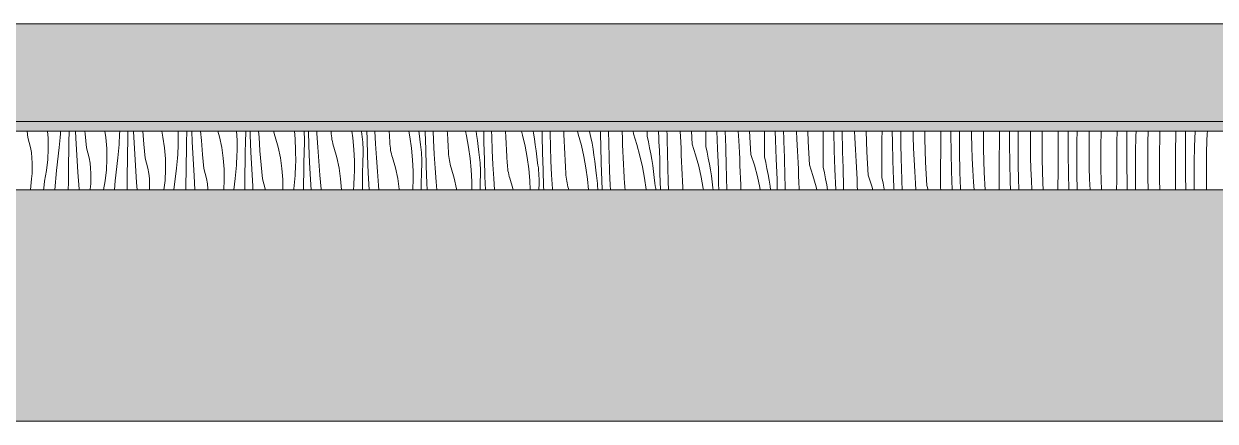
# Model space of a CAD drawing. Header units: millimetres. Extents: x -5804 to 56024, y 506 to 54141.
# Drawn here: x 26443 to 28881, y 4555 to 5369 of the extents above; entities that cross this region are included whole.
import ezdxf

# ---------------------------------------------------------------- set-up
doc = ezdxf.new("R2010")
doc.units = ezdxf.units.MM
doc.layers.add('2D Drafting - General2', color=251, linetype='Continuous', lineweight=15)
doc.layers.add('2D Drafting - General81', color=251, linetype='Continuous', lineweight=20)

# ---------------------------------------------------------------- blocks, each defined once
blk = doc.blocks.new('*X66')
at = {"layer": '2D Drafting - General81', "linetype": 'Continuous'}
for p, q in [((-68771.1, -134803.8), (-68772.3, -134791.3)), ((-68768.1, -134814.1), (-68771.1, -134803.8)), ((-68729.6, -134805.1), (-68730.7, -134791.3)), ((-68729.3, -134827.3), (-68729.6, -134805.1)), ((-68706.3, -134817.4), (-68705.6, -134810.6)), ((-68705.6, -134810.6), (-68705, -134803.8)), ((-68705, -134803.8), (-68704.4, -134796.9)), ((-68704.4, -134796.9), (-68704.1, -134791.3)), ((-68687.3, -134833.6), (-68687, -134812.7)), ((-68687, -134812.7), (-68686.7, -134791.8)), ((-68686.7, -134791.8), (-68686.7, -134791.3)), ((-68673, -134805.6), (-68673.7, -134791.3)), ((-68671, -134840.4), (-68673, -134805.6)), ((-68653.8, -134796.6), (-68654.2, -134791.3)), ((-68651.1, -134825), (-68653.8, -134796.6)), ((-68611.3, -134804.2), (-68613.2, -134791.3)), ((-68609.5, -134826.3), (-68611.3, -134804.2)), ((-68584.4, -134818.1), (-68583.9, -134811.2)), ((-68583.9, -134811.2), (-68583.6, -134804.4)), ((-68583.6, -134804.4), (-68583.3, -134797.5)), ((-68583.3, -134797.5), (-68583.1, -134791.3)), ((-68566.9, -134833.8), (-68566.6, -134812.9)), ((-68566.6, -134812.9), (-68566.2, -134792)), ((-68566.2, -134792), (-68566.2, -134791.3)), ((-68554.7, -134791.9), (-68554.7, -134791.3)), ((-68552.9, -134826.7), (-68554.7, -134791.9)), ((-68533.7, -134817.7), (-68535.9, -134791.3)), ((-68494.5, -134803.4), (-68497.1, -134791.3)), ((-68491.3, -134825.4), (-68494.5, -134803.4)), ((-68463.2, -134818.7), (-68463.1, -134811.8)), ((-68463.1, -134791.3), (-68463.1, -134811.8)), ((-68446.5, -134834.1), (-68446.1, -134813.2)), ((-68446.1, -134813.2), (-68445.7, -134792.3)), ((-68445.7, -134792.3), (-68445.7, -134791.3)), ((-68434.6, -134813), (-68435.5, -134791.3)), ((-68432.9, -134847.9), (-68434.6, -134813)), ((-68416, -134810.4), (-68417.4, -134791.3)), ((-68413.7, -134838.9), (-68416, -134810.4)), ((-68379, -134802.9), (-68382.3, -134791.3)), ((-68374.4, -134824.6), (-68379, -134802.9)), ((-68343.9, -134791.3), (-68343, -134809.4)), ((-68343, -134809.4), (-68343, -134833)), ((-68325.7, -134813.5), (-68325.2, -134792.6)), ((-68325.2, -134792.6), (-68325.2, -134791.3)), ((-68316, -134799.3), (-68316.2, -134791.3)), ((-68314.5, -134834.2), (-68316, -134799.3)), ((-68298, -134803.1), (-68298.7, -134791.3)), ((-68296, -134831.6), (-68298, -134803.1)), ((-68267.1, -134795.1), (-68268, -134791.3)), ((-68266.1, -134798.9), (-68267.1, -134795.1)), ((-68265, -134802.7), (-68266.1, -134798.9)), ((-68259, -134824.1), (-68265, -134802.7)), ((-68225.5, -134791.3), (-68224.1, -134807.1)), ((-68224.1, -134807.1), (-68223, -134830.6)), ((-68205.7, -134792.3), (-68205.8, -134791.3)), ((-68205.4, -134797.6), (-68205.7, -134792.3)), ((-68205.2, -134803), (-68205.4, -134797.6)), ((-68205.1, -134808.4), (-68205.2, -134803)), ((-68205.2, -134813.8), (-68205.1, -134808.4)), ((-68195.9, -134820.5), (-68196.9, -134791.3)), ((-68179.6, -134795.7), (-68179.8, -134791.3)), ((-68177.9, -134824.2), (-68179.6, -134795.7)), ((-68150.2, -134792.8), (-68150.3, -134791.3)), ((-68150, -134796.8), (-68150.2, -134792.8)), ((-68149.7, -134800.7), (-68150, -134796.8)), ((-68149.3, -134804.6), (-68149.7, -134800.7)), ((-68148.7, -134808.5), (-68149.3, -134804.6)), ((-68147.9, -134812.4), (-68148.7, -134808.5)), ((-68147.1, -134816.3), (-68147.9, -134812.4)), ((-68108, -134791.3), (-68106.1, -134804.9)), ((-68106.1, -134804.9), (-68104, -134828.3)), ((-68088.3, -134791.3), (-68088.2, -134792.1)), ((-68087.3, -134797.4), (-68088.2, -134792.1)), ((-68086.6, -134802.7), (-68087.3, -134797.4)), ((-68086.1, -134808.1), (-68086.6, -134802.7)), ((-68085.6, -134813.4), (-68086.1, -134808.1)), ((-68077, -134806.8), (-68077.4, -134791.3)), ((-68075.8, -134841.7), (-68077, -134806.8)), ((-68059.5, -134816.9), (-68060.8, -134791.3)), ((-68031.1, -134800.7), (-68031.7, -134791.3)), ((-68030.1, -134814), (-68031.1, -134800.7)), ((-67991.3, -134791.3), (-67989.2, -134802.7)), ((-67989.2, -134802.7), (-67986.1, -134826)), ((-67970.7, -134791.3), (-67969.4, -134801.1)), ((-67969.4, -134801.1), (-67968.1, -134813.3)), ((-67967.3, -134818.6), (-67968.1, -134813.3)), ((-67957.8, -134793.1), (-67957.8, -134791.3)), ((-67956.9, -134828), (-67957.8, -134793.1)), ((-67940.8, -134809.5), (-67941.5, -134791.3)), ((-67939.5, -134838.1), (-67940.8, -134809.5)), ((-67912.6, -134795.3), (-67912.8, -134791.3)), ((-67911.8, -134808.6), (-67912.6, -134795.3)), ((-67911, -134821.9), (-67911.8, -134808.6)), ((-67875.5, -134791.3), (-67873.3, -134800.8)), ((-67873.3, -134800.8), (-67869.2, -134823.9)), ((-67853.7, -134791.3), (-67852.6, -134797.9)), ((-67852.6, -134797.9), (-67850.9, -134810)), ((-67850.9, -134810), (-67849.4, -134822.2)), ((-67837.7, -134814.2), (-67838.1, -134791.3)), ((-67821.8, -134802.1), (-67822, -134791.3)), ((-67820.8, -134830.7), (-67821.8, -134802.1)), ((-67793.1, -134803.2), (-67793.6, -134791.3)), ((-67792.5, -134816.5), (-67793.1, -134803.2)), ((-67760.6, -134791.3), (-67758.5, -134799)), ((-67758.5, -134799), (-67753.3, -134821.9)), ((-67737.3, -134791.3), (-67736.6, -134794.9)), ((-67736.6, -134794.9), (-67734.5, -134807)), ((-67734.5, -134807), (-67732.6, -134819.1)), ((-67718.5, -134795.8), (-67718.7, -134791.3)), ((-67718.3, -134800.5), (-67718.5, -134795.8)), ((-67717.7, -134835.4), (-67718.3, -134800.5)), ((-67702.4, -134794.7), (-67702.4, -134791.3)), ((-67701.7, -134823.3), (-67702.4, -134794.7)), ((-67674.1, -134797.7), (-67674.3, -134791.3)), ((-67673.6, -134811), (-67674.1, -134797.7)), ((-67673.1, -134824.3), (-67673.6, -134811)), ((-67646.6, -134791.3), (-67644.7, -134797.5)), ((-67644.7, -134797.5), (-67638.4, -134820.2)), ((-67621.5, -134791.3), (-67621.4, -134792)), ((-67621.4, -134792), (-67618.8, -134804)), ((-67618.8, -134804), (-67616.5, -134816)), ((-67599.5, -134793.6), (-67599.6, -134791.3)), ((-67599.3, -134798.3), (-67599.5, -134793.6)), ((-67599.1, -134803), (-67599.3, -134798.3)), ((-67598.9, -134807.6), (-67599.1, -134803)), ((-67598.7, -134812.3), (-67598.9, -134807.6)), ((-67598.4, -134817), (-67598.7, -134812.3)), ((-67582.3, -134815.9), (-67582.6, -134791.3)), ((-67554.6, -134792.3), (-67554.7, -134791.3)), ((-67554.4, -134805.6), (-67554.6, -134792.3)), ((-67554, -134818.9), (-67554.4, -134805.6)), ((-67531.8, -134796.3), (-67532.1, -134791.3)), ((-67531.8, -134796.3), (-67524.6, -134818.7)), ((-67504, -134801.2), (-67503.9, -134791.3)), ((-67504, -134801.2), (-67501.3, -134813.2)), ((-67501.3, -134813.2), (-67498.8, -134825.2)), ((-67479.9, -134805.4), (-67480.4, -134791.3)), ((-67479.7, -134810.1), (-67479.9, -134805.4)), ((-67479.5, -134814.8), (-67479.7, -134810.1)), ((-67463.3, -134791.8), (-67463.3, -134791.3)), ((-67463.1, -134797.4), (-67463.3, -134791.8)), ((-67462.9, -134802.9), (-67463.1, -134797.4)), ((-67462.6, -134808.5), (-67462.9, -134802.9)), ((-67462.3, -134837.1), (-67462.6, -134808.5)), ((-67434.6, -134813.4), (-67436.2, -134791.3)), ((-67411.7, -134817.5), (-67413.1, -134791.3)), ((-67383.9, -134822.4), (-67383.7, -134791.3)), ((-67359.8, -134826.6), (-67361.1, -134791.3)), ((-67343.8, -134796.4), (-67344, -134791.3)), ((-67343.6, -134801.9), (-67343.8, -134796.4)), ((-67343.5, -134807.5), (-67343.6, -134801.9)), ((-67343.2, -134813), (-67343.5, -134807.5)), ((-67343, -134818.6), (-67343.2, -134813)), ((-67316.3, -134810.5), (-67317.5, -134791.3)), ((-67314.5, -134834.6), (-67316.3, -134810.5)), ((-67291.7, -134838.6), (-67294.2, -134791.3)), ((-67263.9, -134843.5), (-67263.6, -134804.2)), ((-67263.6, -134804.2), (-67263.5, -134791.3)), ((-67241.1, -134809.7), (-67241.6, -134791.3)), ((-67239.7, -134847.8), (-67241.1, -134809.7)), ((-67224.1, -134806.4), (-67224.4, -134791.3)), ((-67223.9, -134812), (-67224.1, -134806.4)), ((-67223.8, -134817.5), (-67223.9, -134812)), ((-67197.7, -134807.6), (-67198.4, -134791.3)), ((-67196.2, -134831.7), (-67197.7, -134807.6)), ((-67174.2, -134812), (-67174.8, -134791.3)), ((-67171.6, -134859.8), (-67174.2, -134812)), ((-67143.5, -134825.4), (-67143.3, -134791.3)), ((-67122, -134792.7), (-67122, -134791.3)), ((-67121, -134830.8), (-67122, -134792.7)), ((-67104.7, -134794.6), (-67104.7, -134791.3)), ((-67104, -134827.6), (-67104.7, -134794.6)), ((-67078.7, -134804.6), (-67079.1, -134791.3)), ((-67077.6, -134828.8), (-67078.7, -134804.6)), ((-67054.1, -134833.2), (-67055.3, -134791.3)), ((-67023.5, -134846.5), (-67023.2, -134807.2)), ((-67023.2, -134807.2), (-67023.1, -134791.3)), ((-67001.9, -134813.9), (-67002.3, -134791.3)), ((-66984.6, -134815.7), (-66984.8, -134791.3)), ((-66959.4, -134801.7), (-66959.5, -134791.3)), ((-66958.6, -134825.8), (-66959.4, -134801.7)), ((-66935.4, -134806.6), (-66935.5, -134791.3)), ((-66934, -134854.4), (-66935.4, -134806.6)), ((-66903.1, -134828.4), (-66902.9, -134791.3)), ((-66882.5, -134796.9), (-66882.5, -134791.3)), ((-66881.9, -134835), (-66882.5, -134796.9)), ((-66864.8, -134803.9), (-66864.7, -134791.3)), ((-66864.6, -134836.9), (-66864.8, -134803.9)), ((-66839.7, -134798.7), (-66839.7, -134791.3)), ((-66839.3, -134822.8), (-66839.7, -134798.7)), ((-66815.4, -134827.8), (-66815.6, -134791.3)), ((-66783.1, -134849.5), (-66782.8, -134810.2)), ((-66782.8, -134810.2), (-66782.6, -134791.3)), ((-66762.4, -134818), (-66762.5, -134791.3)), ((-66744.7, -134825), (-66744.5, -134792)), ((-66744.5, -134792), (-66744.5, -134791.3)), ((-66719.6, -134795.7), (-66719.5, -134791.3)), ((-66719.6, -134819.9), (-66719.6, -134795.7)), ((-66695.6, -134801.1), (-66695.4, -134791.3)), ((-66695.3, -134848.9), (-66695.6, -134801.1)), ((-66662.7, -134831.4), (-66662.4, -134792)), ((-66662.4, -134792), (-66662.4, -134791.3)), ((-66642.5, -134801.1), (-66642.4, -134791.3)), ((-66642.3, -134839.2), (-66642.5, -134801.1)), ((-66624.7, -134846.2), (-66624.5, -134813.2)), ((-66624.5, -134813.2), (-66624, -134791.3)), ((-66599.5, -134816.9), (-66599.2, -134792.7)), ((-66599.2, -134792.7), (-66599.1, -134791.3)), ((-66575.5, -134822.3), (-66575, -134791.3)), ((-66542.7, -134852.5), (-66542.4, -134813.2)), ((-66542.4, -134813.2), (-66542.2, -134791.3)), ((-66522.4, -134822.2), (-66522.2, -134791.3)), ((-66504.4, -134834.3), (-66503.7, -134801.3)), ((-66503.7, -134801.3), (-66503.4, -134791.3)), ((-66479.1, -134813.9), (-66478.4, -134791.3)), ((-66455.5, -134843.5), (-66454.6, -134795.6)), ((-66454.6, -134795.6), (-66454.5, -134791.3)), ((-66422.3, -134834.3), (-66422, -134795)), ((-66422, -134795), (-66421.9, -134791.3)), ((-66402.4, -134843.4), (-66402.1, -134805.2)), ((-66402.1, -134805.2), (-66401.9, -134791.3)), ((-66383.7, -134822.5), (-66382.6, -134791.3)), ((-66359, -134835.1), (-66358.3, -134810.9)), ((-66358.3, -134810.9), (-66357.7, -134796.5)), ((-66357.7, -134796.5), (-66357.4, -134791.3)), ((-68765.7, -134824.6), (-68768.1, -134814.1)), ((-68763.8, -134835.1), (-68765.7, -134824.6)), ((-68762.6, -134845.8), (-68763.8, -134835.1)), ((-68730.4, -134849.4), (-68729.3, -134827.3)), ((-68712.5, -134871.8), (-68707.1, -134824.3)), ((-68707.1, -134824.3), (-68706.3, -134817.4)), ((-68687.6, -134854.4), (-68687.3, -134833.6)), ((-68648, -134835.3), (-68651.1, -134825)), ((-68645.6, -134845.7), (-68648, -134835.3)), ((-68609.2, -134848.5), (-68609.5, -134826.3)), ((-68586.3, -134838.6), (-68585.5, -134831.8)), ((-68585.5, -134831.8), (-68584.9, -134824.9)), ((-68584.9, -134824.9), (-68584.4, -134818.1)), ((-68567.2, -134854.7), (-68566.9, -134833.8)), ((-68550.9, -134861.6), (-68552.9, -134826.7)), ((-68531, -134846.2), (-68533.7, -134817.7)), ((-68489.5, -134847.5), (-68491.3, -134825.4)), ((-68464.3, -134839.2), (-68463.9, -134832.4)), ((-68463.9, -134832.4), (-68463.5, -134825.5)), ((-68463.5, -134825.5), (-68463.2, -134818.7)), ((-68446.9, -134855), (-68446.5, -134834.1)), ((-68371.2, -134846.5), (-68374.4, -134824.6)), ((-68343.2, -134839.8), (-68343, -134833)), ((-68326.5, -134855.3), (-68326.1, -134834.4)), ((-68326.1, -134834.4), (-68325.7, -134813.5)), ((-68312.8, -134869.1), (-68314.5, -134834.2)), ((-68293.6, -134860.1), (-68296, -134831.6)), ((-68254.3, -134845.7), (-68259, -134824.1)), ((-68223, -134830.6), (-68222.9, -134854.1)), ((-68206, -134855.6), (-68205.6, -134834.7)), ((-68205.6, -134834.7), (-68205.2, -134813.8)), ((-68194.5, -134855.4), (-68195.9, -134820.5)), ((-68175.9, -134852.8), (-68177.9, -134824.2)), ((-68146.1, -134820.1), (-68147.1, -134816.3)), ((-68144.9, -134823.9), (-68146.1, -134820.1)), ((-68138.9, -134845.2), (-68144.9, -134823.9)), ((-68104, -134828.3), (-68102.9, -134851.8)), ((-68085.3, -134818.8), (-68085.6, -134813.4)), ((-68085.5, -134855.8), (-68085.1, -134834.9)), ((-68085.1, -134824.2), (-68085.3, -134818.8)), ((-68085, -134829.6), (-68085.1, -134824.2)), ((-68085.1, -134834.9), (-68085, -134829.6)), ((-68057.9, -134845.4), (-68059.5, -134816.9)), ((-68030, -134818), (-68030.1, -134814)), ((-68029.6, -134821.9), (-68030, -134818)), ((-68029.2, -134825.8), (-68029.6, -134821.9)), ((-68028.6, -134829.7), (-68029.2, -134825.8)), ((-68027.9, -134833.6), (-68028.6, -134829.7)), ((-68027, -134837.5), (-68027.9, -134833.6)), ((-68026, -134841.3), (-68027, -134837.5)), ((-67986.1, -134826), (-67983.9, -134849.5)), ((-67966.6, -134823.9), (-67967.3, -134818.6)), ((-67966, -134829.3), (-67966.6, -134823.9)), ((-67965.6, -134834.6), (-67966, -134829.3)), ((-67965.2, -134840), (-67965.6, -134834.6)), ((-67955.8, -134862.8), (-67956.9, -134828)), ((-67910.1, -134835.2), (-67911, -134821.9)), ((-67909.9, -134839.1), (-67910.1, -134835.2)), ((-67869.2, -134823.9), (-67866, -134847.2)), ((-67849.4, -134822.2), (-67848, -134834.4)), ((-67847.2, -134839.7), (-67848, -134834.4)), ((-67836.9, -134849.1), (-67837.7, -134814.2)), ((-67819.4, -134859.2), (-67820.8, -134830.7)), ((-67791.8, -134829.8), (-67792.5, -134816.5)), ((-67790.9, -134843.1), (-67791.8, -134829.8)), ((-67753.3, -134821.9), (-67749.1, -134845.1)), ((-67732.6, -134819.1), (-67730.8, -134831.2)), ((-67730.8, -134831.2), (-67729.3, -134843.4)), ((-67716.8, -134870.3), (-67717.7, -134835.4)), ((-67700.7, -134851.9), (-67701.7, -134823.3)), ((-67672.4, -134837.6), (-67673.1, -134824.3)), ((-67671.7, -134850.9), (-67672.4, -134837.6)), ((-67638.4, -134820.2), (-67633.2, -134843.1)), ((-67616.5, -134816), (-67614.4, -134828.1)), ((-67614.4, -134828.1), (-67612.5, -134840.2)), ((-67598.2, -134821.7), (-67598.4, -134817)), ((-67597.6, -134856.6), (-67598.2, -134821.7)), ((-67581.6, -134844.5), (-67582.3, -134815.9)), ((-67553.6, -134832.2), (-67554, -134818.9)), ((-67553, -134845.5), (-67553.6, -134832.2)), ((-67524.6, -134818.7), (-67518.4, -134841.3)), ((-67498.8, -134825.2), (-67496.5, -134837.2)), ((-67496.5, -134837.2), (-67494.3, -134849.3)), ((-67479.3, -134819.5), (-67479.5, -134814.8)), ((-67479, -134824.1), (-67479.3, -134819.5)), ((-67478.8, -134828.8), (-67479, -134824.1)), ((-67478.6, -134833.5), (-67478.8, -134828.8)), ((-67478.4, -134838.2), (-67478.6, -134833.5)), ((-67461.6, -134865.6), (-67462.3, -134837.1)), ((-67434.3, -134826.7), (-67434.6, -134813.4)), ((-67433.9, -134840.1), (-67434.3, -134826.7)), ((-67411.7, -134817.5), (-67404.5, -134839.8)), ((-67383.9, -134822.4), (-67381.2, -134834.3)), ((-67381.2, -134834.3), (-67378.7, -134846.3)), ((-67359.6, -134831.3), (-67359.8, -134826.6)), ((-67359.4, -134836), (-67359.6, -134831.3)), ((-67359.2, -134840.6), (-67359.4, -134836)), ((-67342.8, -134824.1), (-67343, -134818.6)), ((-67342.5, -134829.7), (-67342.8, -134824.1)), ((-67342.2, -134858.2), (-67342.5, -134829.7)), ((-67314.2, -134847.9), (-67314.5, -134834.6)), ((-67223.6, -134823.1), (-67223.8, -134817.5)), ((-67223.4, -134828.6), (-67223.6, -134823.1)), ((-67223.2, -134834.2), (-67223.4, -134828.6)), ((-67223, -134839.7), (-67223.2, -134834.2)), ((-67194.4, -134855.8), (-67196.2, -134831.7)), ((-67143.8, -134864.7), (-67143.5, -134825.4)), ((-67119.7, -134869), (-67121, -134830.8)), ((-67103.9, -134833.2), (-67104, -134827.6)), ((-67103.7, -134838.7), (-67103.9, -134833.2)), ((-67076.2, -134852.9), (-67077.6, -134828.8)), ((-67051.5, -134881), (-67054.1, -134833.2)), ((-67001, -134852), (-67001.9, -134813.9)), ((-66984, -134848.8), (-66984.6, -134815.7)), ((-66957.6, -134849.9), (-66958.6, -134825.8)), ((-66903.4, -134867.7), (-66903.1, -134828.4)), ((-66880.9, -134873.2), (-66881.9, -134835)), ((-66863.9, -134870), (-66864.6, -134836.9)), ((-66838.6, -134847), (-66839.3, -134822.8)), ((-66814, -134875.6), (-66815.4, -134827.8)), ((-66761.8, -134856.2), (-66762.4, -134818)), ((-66744.5, -134858.1), (-66744.7, -134825)), ((-66719.2, -134844), (-66719.6, -134819.9)), ((-66663, -134870.7), (-66662.7, -134831.4)), ((-66599.5, -134841), (-66599.5, -134816.9)), ((-66575.2, -134870.1), (-66575.5, -134822.3)), ((-66522.3, -134860.4), (-66522.4, -134822.2)), ((-66504.6, -134867.4), (-66504.4, -134834.3)), ((-66479.4, -134838.1), (-66479.1, -134813.9)), ((-66422.6, -134873.7), (-66422.3, -134834.3)), ((-66384.3, -134855.5), (-66383.7, -134822.5)), ((-66359.4, -134859.2), (-66359, -134835.1)), ((-68761.9, -134856.5), (-68762.6, -134845.8)), ((-68761.9, -134867.2), (-68761.9, -134856.5)), ((-68732.9, -134871.5), (-68730.4, -134849.4)), ((-68687.8, -134875.3), (-68687.6, -134854.4)), ((-68668.7, -134875.3), (-68671, -134840.4)), ((-68643.7, -134856.3), (-68645.6, -134845.7)), ((-68642.5, -134866.9), (-68643.7, -134856.3)), ((-68610.3, -134870.6), (-68609.2, -134848.5)), ((-68592.4, -134892.9), (-68587.1, -134845.4)), ((-68587.1, -134845.4), (-68586.3, -134838.6)), ((-68567.5, -134875.6), (-68567.2, -134854.7)), ((-68548.6, -134896.4), (-68550.9, -134861.6)), ((-68528, -134856.5), (-68531, -134846.2)), ((-68525.5, -134866.9), (-68528, -134856.5)), ((-68489.1, -134869.6), (-68489.5, -134847.5)), ((-68467, -134866.6), (-68466.2, -134859.8)), ((-68466.2, -134859.8), (-68465.5, -134852.9)), ((-68465.5, -134852.9), (-68464.8, -134846.1)), ((-68464.8, -134846.1), (-68464.3, -134839.2)), ((-68447.2, -134875.9), (-68446.9, -134855)), ((-68430.8, -134882.8), (-68432.9, -134847.9)), ((-68410.9, -134867.3), (-68413.7, -134838.9)), ((-68369.4, -134868.6), (-68371.2, -134846.5)), ((-68344.8, -134867.3), (-68344.2, -134860.4)), ((-68344.2, -134860.4), (-68343.8, -134853.6)), ((-68343.8, -134853.6), (-68343.4, -134846.7)), ((-68343.4, -134846.7), (-68343.2, -134839.8)), ((-68326.8, -134876.2), (-68326.5, -134855.3)), ((-68290.9, -134888.5), (-68293.6, -134860.1)), ((-68251.1, -134867.7), (-68254.3, -134845.7)), ((-68223.4, -134867.9), (-68223.1, -134861)), ((-68223.1, -134861), (-68222.9, -134854.1)), ((-68206.4, -134876.5), (-68206, -134855.6)), ((-68192.7, -134890.3), (-68194.5, -134855.4)), ((-68173.5, -134881.2), (-68175.9, -134852.8)), ((-68134.3, -134866.9), (-68138.9, -134845.2)), ((-68102.9, -134851.8), (-68102.8, -134875.3)), ((-68085.9, -134876.7), (-68085.5, -134855.8)), ((-68074.4, -134876.6), (-68075.8, -134841.7)), ((-68055.8, -134873.9), (-68057.9, -134845.4)), ((-68024.9, -134845.1), (-68026, -134841.3)), ((-68018.8, -134866.4), (-68024.9, -134845.1)), ((-67983.9, -134849.5), (-67982.8, -134873)), ((-67965.5, -134877), (-67965, -134856.1)), ((-67965, -134845.4), (-67965.2, -134840)), ((-67965, -134850.7), (-67965, -134845.4)), ((-67965, -134856.1), (-67965, -134850.7)), ((-67937.8, -134866.6), (-67939.5, -134838.1)), ((-67909.6, -134843.1), (-67909.9, -134839.1)), ((-67909.1, -134847), (-67909.6, -134843.1)), ((-67908.5, -134850.9), (-67909.1, -134847)), ((-67907.8, -134854.8), (-67908.5, -134850.9)), ((-67906.9, -134858.6), (-67907.8, -134854.8)), ((-67905.9, -134862.4), (-67906.9, -134858.6)), ((-67866, -134847.2), (-67863.9, -134870.6)), ((-67846.5, -134845.1), (-67847.2, -134839.7)), ((-67845.9, -134850.4), (-67846.5, -134845.1)), ((-67845.5, -134855.8), (-67845.9, -134850.4)), ((-67845.2, -134861.2), (-67845.5, -134855.8)), ((-67845, -134866.5), (-67845.2, -134861.2)), ((-67835.7, -134884), (-67836.9, -134849.1)), ((-67817.7, -134887.8), (-67819.4, -134859.2)), ((-67790, -134856.4), (-67790.9, -134843.1)), ((-67789.8, -134860.3), (-67790, -134856.4)), ((-67789.5, -134864.2), (-67789.8, -134860.3)), ((-67749.1, -134845.1), (-67745.9, -134868.4)), ((-67729.3, -134843.4), (-67728, -134855.6)), ((-67727.1, -134860.9), (-67728, -134855.6)), ((-67726.4, -134866.2), (-67727.1, -134860.9)), ((-67699.3, -134880.4), (-67700.7, -134851.9)), ((-67670.9, -134864.2), (-67671.7, -134850.9)), ((-67633.2, -134843.1), (-67629, -134866.3)), ((-67612.5, -134840.2), (-67610.8, -134852.4)), ((-67610.8, -134852.4), (-67609.2, -134864.6)), ((-67596.7, -134891.5), (-67597.6, -134856.6)), ((-67580.6, -134873), (-67581.6, -134844.5)), ((-67552.4, -134858.8), (-67553, -134845.5)), ((-67551.6, -134872.1), (-67552.4, -134858.8)), ((-67518.4, -134841.3), (-67513.1, -134864.3)), ((-67494.3, -134849.3), (-67492.4, -134861.4)), ((-67492.4, -134861.4), (-67490.7, -134873.6)), ((-67478.1, -134842.8), (-67478.4, -134838.2)), ((-67477.5, -134877.7), (-67478.1, -134842.8)), ((-67433.5, -134853.4), (-67433.9, -134840.1)), ((-67432.9, -134866.7), (-67433.5, -134853.4)), ((-67404.5, -134839.8), (-67398.3, -134862.5)), ((-67378.7, -134846.3), (-67376.4, -134858.4)), ((-67376.4, -134858.4), (-67374.3, -134870.5)), ((-67359, -134845.3), (-67359.2, -134840.6)), ((-67358.7, -134850), (-67359, -134845.3)), ((-67358.5, -134854.7), (-67358.7, -134850)), ((-67358.3, -134859.3), (-67358.5, -134854.7)), ((-67358, -134864), (-67358.3, -134859.3)), ((-67341.5, -134886.8), (-67342.2, -134858.2)), ((-67313.9, -134861.2), (-67314.2, -134847.9)), ((-67313.4, -134874.5), (-67313.9, -134861.2)), ((-67291.7, -134838.6), (-67284.4, -134861)), ((-67284.4, -134861), (-67278.2, -134883.7)), ((-67263.9, -134843.5), (-67261.2, -134855.5)), ((-67261.2, -134855.5), (-67258.6, -134867.5)), ((-67239.5, -134852.5), (-67239.7, -134847.8)), ((-67239.3, -134857.1), (-67239.5, -134852.5)), ((-67239.1, -134861.8), (-67239.3, -134857.1)), ((-67238.9, -134866.5), (-67239.1, -134861.8)), ((-67222.7, -134845.3), (-67223, -134839.7)), ((-67222.5, -134850.8), (-67222.7, -134845.3)), ((-67222.1, -134879.4), (-67222.5, -134850.8)), ((-67194.2, -134869.1), (-67194.4, -134855.8)), ((-67171.6, -134859.8), (-67164.4, -134882.2)), ((-67103.5, -134844.3), (-67103.7, -134838.7)), ((-67103.3, -134849.8), (-67103.5, -134844.3)), ((-67103.1, -134855.4), (-67103.3, -134849.8)), ((-67102.9, -134860.9), (-67103.1, -134855.4)), ((-67102.6, -134866.5), (-67102.9, -134860.9)), ((-67074.4, -134876.9), (-67076.2, -134852.9)), ((-67023.7, -134885.9), (-67023.5, -134846.5)), ((-66999.6, -134890.1), (-67001, -134852)), ((-66983.8, -134854.3), (-66984, -134848.8)), ((-66983.6, -134859.9), (-66983.8, -134854.3)), ((-66983.4, -134865.4), (-66983.6, -134859.9)), ((-66956.1, -134874), (-66957.6, -134849.9)), ((-66931.5, -134902.1), (-66934, -134854.4)), ((-66837.5, -134871.1), (-66838.6, -134847)), ((-66783.3, -134888.9), (-66783.1, -134849.5)), ((-66760.8, -134894.3), (-66761.8, -134856.2)), ((-66743.8, -134891.1), (-66744.5, -134858.1)), ((-66718.5, -134868.1), (-66719.2, -134844)), ((-66693.9, -134896.7), (-66695.3, -134848.9)), ((-66641.7, -134877.4), (-66642.3, -134839.2)), ((-66624.4, -134879.3), (-66624.7, -134846.2)), ((-66599.2, -134865.2), (-66599.5, -134841)), ((-66542.9, -134891.9), (-66542.7, -134852.5)), ((-66521.7, -134898.5), (-66522.3, -134860.4)), ((-66479.5, -134862.2), (-66479.4, -134838.1)), ((-66455.2, -134891.3), (-66455.5, -134843.5)), ((-66402.2, -134881.6), (-66402.4, -134843.4)), ((-66384.5, -134888.6), (-66384.3, -134855.5)), ((-66359.4, -134883.4), (-66359.4, -134859.2)), ((-68763.6, -134888.6), (-68762.5, -134877.9)), ((-68762.5, -134877.9), (-68761.9, -134867.2)), ((-68736.9, -134893.3), (-68732.9, -134871.5)), ((-68715.9, -134911.3), (-68712.5, -134871.8)), ((-68688, -134896.2), (-68687.8, -134875.3)), ((-68666.1, -134910.1), (-68668.7, -134875.3)), ((-68641.9, -134877.7), (-68642.5, -134866.9)), ((-68641.8, -134888.4), (-68641.9, -134877.7)), ((-68612.8, -134892.6), (-68610.3, -134870.6)), ((-68567.8, -134896.5), (-68567.5, -134875.6)), ((-68523.7, -134877.5), (-68525.5, -134866.9)), ((-68522.4, -134888.1), (-68523.7, -134877.5)), ((-68490.2, -134891.8), (-68489.1, -134869.6)), ((-68472, -134911.3), (-68467, -134866.6)), ((-68447.4, -134896.8), (-68447.2, -134875.9)), ((-68429, -134911.3), (-68430.8, -134882.8)), ((-68407.9, -134877.6), (-68410.9, -134867.3)), ((-68405.5, -134888.1), (-68407.9, -134877.6)), ((-68369.1, -134890.8), (-68369.4, -134868.6)), ((-68346.9, -134887.8), (-68346.1, -134880.9)), ((-68346.1, -134880.9), (-68345.4, -134874.1)), ((-68345.4, -134874.1), (-68344.8, -134867.3)), ((-68327.1, -134897.1), (-68326.8, -134876.2)), ((-68310.8, -134903.9), (-68312.8, -134869.1)), ((-68249.3, -134889.8), (-68251.1, -134867.7)), ((-68224.7, -134888.4), (-68224.2, -134881.6)), ((-68224.2, -134881.6), (-68223.7, -134874.7)), ((-68223.7, -134874.7), (-68223.4, -134867.9)), ((-68206.7, -134897.3), (-68206.4, -134876.5)), ((-68170.8, -134909.7), (-68173.5, -134881.2)), ((-68131.1, -134888.9), (-68134.3, -134866.9)), ((-68103.3, -134889), (-68103, -134882.2)), ((-68103, -134882.2), (-68102.8, -134875.3)), ((-68086.3, -134897.6), (-68085.9, -134876.7)), ((-68072.7, -134911.3), (-68074.4, -134876.6)), ((-68053.4, -134902.4), (-68055.8, -134873.9)), ((-68014.2, -134888.1), (-68018.8, -134866.4)), ((-67982.8, -134873), (-67982.8, -134896.5)), ((-67965.9, -134897.9), (-67965.5, -134877)), ((-67954.3, -134897.7), (-67955.8, -134862.8)), ((-67935.8, -134895.1), (-67937.8, -134866.6)), ((-67904.8, -134866.2), (-67905.9, -134862.4)), ((-67898.8, -134887.6), (-67904.8, -134866.2)), ((-67863.9, -134870.6), (-67862.8, -134894.1)), ((-67845.4, -134898.2), (-67845, -134877.3)), ((-67844.9, -134871.9), (-67845, -134866.5)), ((-67845, -134877.3), (-67844.9, -134871.9)), ((-67834.6, -134911.3), (-67835.7, -134884)), ((-67789.1, -134868.2), (-67789.5, -134864.2)), ((-67788.5, -134872.1), (-67789.1, -134868.2)), ((-67787.7, -134875.9), (-67788.5, -134872.1)), ((-67786.9, -134879.8), (-67787.7, -134875.9)), ((-67785.9, -134883.6), (-67786.9, -134879.8)), ((-67784.7, -134887.4), (-67785.9, -134883.6)), ((-67745.9, -134868.4), (-67743.8, -134891.8)), ((-67725.9, -134871.6), (-67726.4, -134866.2)), ((-67725.4, -134877), (-67725.9, -134871.6)), ((-67725.1, -134882.3), (-67725.4, -134877)), ((-67724.9, -134887.7), (-67725.1, -134882.3)), ((-67715.6, -134905.2), (-67716.8, -134870.3)), ((-67697.6, -134908.9), (-67699.3, -134880.4)), ((-67669.9, -134877.5), (-67670.9, -134864.2)), ((-67669.8, -134881.5), (-67669.9, -134877.5)), ((-67669.4, -134885.4), (-67669.8, -134881.5)), ((-67669, -134889.3), (-67669.4, -134885.4)), ((-67629, -134866.3), (-67625.8, -134889.6)), ((-67609.2, -134864.6), (-67607.9, -134876.8)), ((-67607.1, -134882.1), (-67607.9, -134876.8)), ((-67606.4, -134887.4), (-67607.1, -134882.1)), ((-67579.3, -134901.6), (-67580.6, -134873)), ((-67550.8, -134885.4), (-67551.6, -134872.1)), ((-67549.9, -134898.7), (-67550.8, -134885.4)), ((-67513.1, -134864.3), (-67508.9, -134887.4)), ((-67490.7, -134873.6), (-67489.2, -134885.7)), ((-67489.2, -134885.7), (-67487.8, -134897.9)), ((-67476.7, -134911.3), (-67477.5, -134877.7)), ((-67460.6, -134894.2), (-67461.6, -134865.6)), ((-67432.3, -134880), (-67432.9, -134866.7)), ((-67431.6, -134893.3), (-67432.3, -134880)), ((-67398.3, -134862.5), (-67393.1, -134885.5)), ((-67393.1, -134885.5), (-67388.9, -134908.6)), ((-67374.3, -134870.5), (-67372.3, -134882.6)), ((-67372.3, -134882.6), (-67370.6, -134894.7)), ((-67357.5, -134898.9), (-67358, -134864)), ((-67312.9, -134887.9), (-67313.4, -134874.5)), ((-67278.2, -134883.7), (-67273, -134906.6)), ((-67258.6, -134867.5), (-67256.3, -134879.6)), ((-67256.3, -134879.6), (-67254.2, -134891.6)), ((-67238.7, -134871.2), (-67238.9, -134866.5)), ((-67238.5, -134875.8), (-67238.7, -134871.2)), ((-67238.2, -134880.5), (-67238.5, -134875.8)), ((-67238, -134885.2), (-67238.2, -134880.5)), ((-67237.5, -134911.3), (-67238, -134885.2)), ((-67221.4, -134908), (-67222.1, -134879.4)), ((-67193.8, -134882.4), (-67194.2, -134869.1)), ((-67193.4, -134895.7), (-67193.8, -134882.4)), ((-67164.4, -134882.2), (-67158.2, -134904.9)), ((-67143.8, -134864.7), (-67141.1, -134876.7)), ((-67141.1, -134876.7), (-67138.6, -134888.7)), ((-67119.5, -134873.6), (-67119.7, -134869)), ((-67119.3, -134878.3), (-67119.5, -134873.6)), ((-67119, -134883), (-67119.3, -134878.3)), ((-67118.8, -134887.7), (-67119, -134883)), ((-67102.4, -134872), (-67102.6, -134866.5)), ((-67102.1, -134900.6), (-67102.4, -134872)), ((-67074.1, -134890.3), (-67074.4, -134876.9)), ((-67051.5, -134881), (-67044.3, -134903.4)), ((-67023.7, -134885.9), (-67021, -134897.8)), ((-66983.2, -134871), (-66983.4, -134865.4)), ((-66983, -134876.5), (-66983.2, -134871)), ((-66982.8, -134882.1), (-66983, -134876.5)), ((-66982.6, -134887.6), (-66982.8, -134882.1)), ((-66954.3, -134898.1), (-66956.1, -134874)), ((-66903.7, -134907), (-66903.4, -134867.7)), ((-66879.5, -134911.3), (-66880.9, -134873.2)), ((-66863.7, -134875.5), (-66863.9, -134870)), ((-66863.6, -134881.1), (-66863.7, -134875.5)), ((-66863.4, -134886.6), (-66863.6, -134881.1)), ((-66836, -134895.2), (-66837.5, -134871.1)), ((-66812, -134911.3), (-66814, -134875.6)), ((-66717.4, -134892.3), (-66718.5, -134868.1)), ((-66663.3, -134910), (-66663, -134870.7)), ((-66640.9, -134911.3), (-66641.7, -134877.4)), ((-66623.8, -134911.3), (-66624.4, -134879.3)), ((-66598.4, -134889.3), (-66599.2, -134865.2)), ((-66574, -134911.3), (-66575.2, -134870.1)), ((-66504.4, -134900.4), (-66504.6, -134867.4)), ((-66479.1, -134886.4), (-66479.5, -134862.2)), ((-66478.4, -134910.5), (-66479.1, -134886.4)), ((-66422.9, -134911.3), (-66422.6, -134873.7)), ((-66401.7, -134911.3), (-66402.2, -134881.6)), ((-66359, -134907.5), (-66359.4, -134883.4)), ((-68765.3, -134911.3), (-68763.6, -134888.6)), ((-68738.7, -134911.3), (-68738.4, -134907.7)), ((-68738.4, -134907.7), (-68736.9, -134893.3)), ((-68688.2, -134911.3), (-68688, -134896.2)), ((-68666.1, -134911.3), (-68666.1, -134910.1)), ((-68643.7, -134911.3), (-68643.6, -134909.7)), ((-68643.6, -134909.7), (-68642.4, -134899.1)), ((-68642.4, -134899.1), (-68641.8, -134888.4)), ((-68616.2, -134911.3), (-68612.8, -134892.6)), ((-68594, -134911.3), (-68592.4, -134892.9)), ((-68567.9, -134911.3), (-68567.8, -134896.5)), ((-68547.5, -134911.3), (-68548.6, -134896.4)), ((-68521.8, -134898.8), (-68522.4, -134888.1)), ((-68521.8, -134909.6), (-68521.8, -134898.8)), ((-68521.8, -134911.3), (-68521.8, -134909.6)), ((-68492.5, -134911.3), (-68490.2, -134891.8)), ((-68447.6, -134911.3), (-68447.4, -134896.8)), ((-68403.6, -134898.6), (-68405.5, -134888.1)), ((-68402.4, -134909.3), (-68403.6, -134898.6)), ((-68402.2, -134911.3), (-68402.4, -134909.3)), ((-68370.1, -134911.3), (-68369.1, -134890.8)), ((-68349.6, -134911.3), (-68346.9, -134887.8)), ((-68327.3, -134911.3), (-68327.1, -134897.1)), ((-68310.3, -134911.3), (-68310.8, -134903.9)), ((-68287.8, -134898.8), (-68290.9, -134888.5)), ((-68285.4, -134909.2), (-68287.8, -134898.8)), ((-68285, -134911.3), (-68285.4, -134909.2)), ((-68249, -134911.3), (-68249.3, -134889.8)), ((-68227.1, -134911.3), (-68226.9, -134908.9)), ((-68226.9, -134908.9), (-68226.1, -134902.1)), ((-68226.1, -134902.1), (-68225.3, -134895.3)), ((-68225.3, -134895.3), (-68224.7, -134888.4)), ((-68206.9, -134911.3), (-68206.7, -134897.3)), ((-68191.5, -134911.3), (-68192.7, -134890.3)), ((-68170.3, -134911.3), (-68170.8, -134909.7)), ((-68129.3, -134911), (-68131.1, -134888.9)), ((-68104.8, -134911.3), (-68104.6, -134909.6)), ((-68104.6, -134909.6), (-68104.1, -134902.8)), ((-68104.1, -134902.8), (-68103.7, -134895.9)), ((-68103.7, -134895.9), (-68103.3, -134889)), ((-68086.5, -134911.3), (-68086.3, -134897.6)), ((-68052.6, -134911.3), (-68053.4, -134902.4)), ((-68011, -134910), (-68014.2, -134888.1)), ((-68010.9, -134911.3), (-68011, -134910)), ((-67983.3, -134911.3), (-67983.2, -134910.2)), ((-67983.2, -134910.2), (-67983, -134903.3)), ((-67983, -134903.3), (-67982.8, -134896.5)), ((-67966.1, -134911.3), (-67965.9, -134897.9)), ((-67953.7, -134911.3), (-67954.3, -134897.7)), ((-67934.4, -134911.3), (-67935.8, -134895.1)), ((-67894.1, -134909.3), (-67898.8, -134887.6)), ((-67893.8, -134911.3), (-67894.1, -134909.3)), ((-67862.8, -134894.1), (-67862.7, -134911.3)), ((-67845.7, -134911.3), (-67845.4, -134898.2)), ((-67816, -134911.3), (-67817.7, -134887.8)), ((-67778.7, -134908.7), (-67784.7, -134887.4)), ((-67778.2, -134911.3), (-67778.7, -134908.7)), ((-67743.8, -134891.8), (-67742.9, -134911.3)), ((-67725.2, -134911.3), (-67724.9, -134898.5)), ((-67724.8, -134893.1), (-67724.9, -134887.7)), ((-67724.9, -134898.5), (-67724.8, -134893.1)), ((-67715.4, -134911.3), (-67715.6, -134905.2)), ((-67697.5, -134911.3), (-67697.6, -134908.9)), ((-67668.4, -134893.2), (-67669, -134889.3)), ((-67667.7, -134897.1), (-67668.4, -134893.2)), ((-67666.8, -134901), (-67667.7, -134897.1)), ((-67665.8, -134904.8), (-67666.8, -134901)), ((-67664.7, -134908.6), (-67665.8, -134904.8)), ((-67663.9, -134911.3), (-67664.7, -134908.6)), ((-67625.8, -134889.6), (-67623.9, -134911.3)), ((-67605.8, -134892.8), (-67606.4, -134887.4)), ((-67605.4, -134898.1), (-67605.8, -134892.8)), ((-67605, -134903.5), (-67605.4, -134898.1)), ((-67604.8, -134908.9), (-67605, -134903.5)), ((-67604.8, -134911.3), (-67604.8, -134908.9)), ((-67596.1, -134911.3), (-67596.7, -134891.5)), ((-67578.7, -134911.3), (-67579.3, -134901.6)), ((-67549.7, -134902.6), (-67549.9, -134898.7)), ((-67549.4, -134906.6), (-67549.7, -134902.6)), ((-67548.9, -134910.5), (-67549.4, -134906.6)), ((-67548.8, -134911.3), (-67548.9, -134910.5)), ((-67508.9, -134887.4), (-67505.8, -134910.7)), ((-67505.8, -134910.7), (-67505.7, -134911.3)), ((-67487, -134903.3), (-67487.8, -134897.9)), ((-67486.3, -134908.6), (-67487, -134903.3)), ((-67486, -134911.3), (-67486.3, -134908.6)), ((-67459.8, -134911.3), (-67460.6, -134894.2)), ((-67430.7, -134906.6), (-67431.6, -134893.3)), ((-67430.4, -134911.3), (-67430.7, -134906.6)), ((-67388.9, -134908.6), (-67388.5, -134911.3)), ((-67370.6, -134894.7), (-67369.1, -134906.9)), ((-67369.1, -134906.9), (-67368.6, -134911.3)), ((-67357.2, -134911.3), (-67357.5, -134898.9)), ((-67340.6, -134911.3), (-67341.5, -134886.8)), ((-67312.2, -134901.2), (-67312.9, -134887.9)), ((-67311.7, -134911.3), (-67312.2, -134901.2)), ((-67273, -134906.6), (-67272.2, -134911.3)), ((-67254.2, -134891.6), (-67252.3, -134903.8)), ((-67252.3, -134903.8), (-67251.2, -134911.3)), ((-67221.3, -134911.3), (-67221.4, -134908)), ((-67192.8, -134909), (-67193.4, -134895.7)), ((-67192.7, -134911.3), (-67192.8, -134909)), ((-67158.2, -134904.9), (-67156.7, -134911.3)), ((-67138.6, -134888.7), (-67136.3, -134900.7)), ((-67136.3, -134900.7), (-67134.4, -134911.3)), ((-67118.6, -134892.3), (-67118.8, -134887.7)), ((-67118.4, -134897), (-67118.6, -134892.3)), ((-67118.2, -134901.7), (-67118.4, -134897)), ((-67117.9, -134906.3), (-67118.2, -134901.7)), ((-67117.8, -134911.3), (-67117.9, -134906.3)), ((-67101.8, -134911.3), (-67102.1, -134900.6)), ((-67073.7, -134903.6), (-67074.1, -134890.3)), ((-67073.5, -134911.3), (-67073.7, -134903.6)), ((-67044.3, -134903.4), (-67042.1, -134911.3)), ((-67021, -134897.8), (-67018.5, -134909.8)), ((-67018.5, -134909.8), (-67018.2, -134911.3)), ((-66999.4, -134894.8), (-66999.6, -134890.1)), ((-66999.2, -134899.5), (-66999.4, -134894.8)), ((-66999, -134904.2), (-66999.2, -134899.5)), ((-66998.8, -134908.8), (-66999, -134904.2)), ((-66998.6, -134911.3), (-66998.8, -134908.8)), ((-66982.3, -134893.2), (-66982.6, -134887.6)), ((-66982.1, -134911.3), (-66982.3, -134893.2)), ((-66954, -134911.3), (-66954.3, -134898.1)), ((-66931.5, -134902.1), (-66928.5, -134911.3)), ((-66903.7, -134907), (-66902.7, -134911.3)), ((-66863.2, -134892.2), (-66863.4, -134886.6)), ((-66863, -134897.7), (-66863.2, -134892.2)), ((-66862.7, -134903.2), (-66863, -134897.7)), ((-66862.5, -134908.8), (-66862.7, -134903.2)), ((-66862.4, -134911.3), (-66862.5, -134908.8)), ((-66834.8, -134911.3), (-66836, -134895.2)), ((-66783.5, -134911.3), (-66783.3, -134888.9)), ((-66760.2, -134911.3), (-66760.8, -134894.3)), ((-66743.7, -134896.7), (-66743.8, -134891.1)), ((-66743.5, -134902.2), (-66743.7, -134896.7)), ((-66743.3, -134907.8), (-66743.5, -134902.2)), ((-66743.2, -134911.3), (-66743.3, -134907.8)), ((-66716.3, -134911.3), (-66717.4, -134892.3)), ((-66693.1, -134911.3), (-66693.9, -134896.7)), ((-66663.3, -134911.3), (-66663.3, -134910)), ((-66597.4, -134911.3), (-66598.4, -134889.3)), ((-66543.1, -134911.3), (-66542.9, -134891.9)), ((-66521.3, -134911.3), (-66521.7, -134898.5)), ((-66504.1, -134911.3), (-66504.4, -134900.4)), ((-66478.3, -134911.3), (-66478.4, -134910.5)), ((-66454.6, -134911.3), (-66455.2, -134891.3)), ((-66384.4, -134911.3), (-66384.5, -134888.6)), ((-66358.9, -134911.3), (-66359, -134907.5)), ((-68129.3, -134911.3), (-68129.3, -134911)), ((-66879.5, -134911.3), (-66879.5, -134911.3))]:
    blk.add_line(p, q, dxfattribs=at)
blk = doc.blocks.new('Wype_nienie_119')
at = {"layer": '2D Drafting - General2', "linetype": 'Continuous'}
for p, q in [((-59521, -134791.3), (-70921, -134791.3)), ((-70921, -134911.3), (-59521, -134911.3))]:
    blk.add_line(p, q, dxfattribs=at)
at = {"layer": '2D Drafting - General81', "linetype": 'Continuous'}
blk.add_blockref('*X66', (0, 0), dxfattribs=at)

msp = doc.modelspace()

# ---------------------------------------------------------------- hatches: boundary and pattern name
at = {"layer": '2D Drafting - General81', "linetype": 'Continuous'}
h = msp.add_hatch(dxfattribs=at)
h.set_pattern_fill('BETON', color=256, style=0, pattern_type=2)
h.set_pattern_definition([(45, (95222.02, 139940.33), (-70.71068, 70.71068), [75, -25]), (45, (95222.02, 140011.04), (-70.71068, 70.71068), [75, -25])])
h.paths.add_polyline_path([(36001.03, 5169.02), (36001.03, 5259.02), (36001.03, 5369.02), (24001.03, 5369.02), (24001.03, 5199.02), (24001.03, 5169.02)])
msp.add_hatch(color=256, dxfattribs=at).paths.add_polyline_path([(24301.03, 5149.02), (35701.03, 5149.02), (35701.03, 5169.02), (24301.03, 5169.02)], flags=0)
h = msp.add_hatch(dxfattribs=at)
h.set_pattern_fill('SOLID___DASHED', color=256, style=0, pattern_type=2)
h.set_pattern_definition([(45, (95222.02, 139940.33), (-70.71068, 70.71068), []), (45, (95186.66, 139975.69), (-70.71068, 70.71068), [75, -25])])
h.paths.add_polyline_path([(48488.23, 4555.45), (48488.23, 5029.02), (3122.03, 5029.02), (3122.03, 4555.45)])

# ---------------------------------------------------------------- linework, layer by layer
at = {"layer": '2D Drafting - General2', "linetype": 'Continuous', "flags": 128}
for points in [[(36001.03, 5169.02), (36001.03, 5259.02), (36001.03, 5369.02), (24001.03, 5369.02), (24001.03, 5199.02), (24001.03, 5169.02)], [(48488.23, 5029.02), (3122.03, 5029.02), (3122.03, 4555.45), (48488.23, 4555.45)]]:
    msp.add_lwpolyline(points, close=True, dxfattribs=at)

# ---------------------------------------------------------------- block references
at = {"layer": '2D Drafting - General81', "linetype": 'Continuous'}
msp.add_blockref('Wype_nienie_119', (95222.02, 139940.33), dxfattribs=at)

doc.saveas('drawing.dxf')
